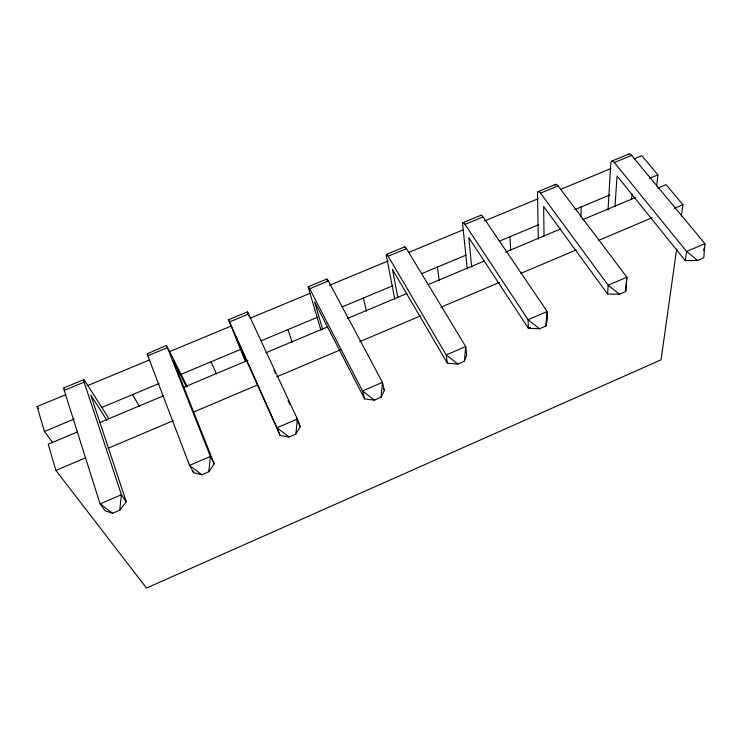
<?xml version="1.0" encoding="UTF-8"?>
<svg xmlns="http://www.w3.org/2000/svg" width="742" height="742" viewBox="0 0 742 742"><rect width="100%" height="100%" fill="white"/><g stroke="black" fill="none" stroke-linecap="round" stroke-linejoin="round"><path stroke-width="1.11" d="M580.903 216.952L581.199 206.935M608.032 210.032L610.805 163.212A6.539 2.532 69.6 0 1 614.367 162.535L631.609 155.393L704.9 243.626L703.768 257.789L697.675 260.423L685.228 260.581L617.047 175.965L614.997 206.666M555.035 185.296A6.585 2.189 69.1 0 1 558.058 185.862L626.86 277.202L625.664 291.541L619.44 294.231L607.615 294.073L608.19 285.243L540.473 193.143A6.604 2.087 68.9 0 0 537.477 193.579L538.312 239.165M625.664 291.541L626.86 277.202L608.19 285.243L619.44 294.231M631.572 199.7L632.054 193.987M471.689 267.129L468.823 237.644L528.35 328.279L539.517 328.78L545.88 326.026L547.151 311.51L483.033 216.933A6.65 1.734 68.5 0 0 480.695 215.486M397.87 297.681L392.472 269.42L447.38 363.218L457.86 364.072L464.353 361.261L465.707 346.56L406.477 248.644A6.715 1.252 67.9 0 0 404.455 247.633M322.631 329.281L314.571 301.836L364.637 398.918L374.404 400.142L381.045 397.276L382.473 382.38L328.363 280.995A6.78 0.761 67.3 0 0 326.953 280.179M245.899 361.512L235.056 334.93L280.077 435.415L289.092 437.019L295.873 434.079L297.384 418.998L247.54 311.881L228.517 319.746L245.63 361.762M166.486 345.42L147.101 353.86L189.553 465.41L193.634 472.71L201.852 474.722L208.799 471.727L210.385 456.441L166.486 345.42L187.216 386.489M64.591 388.316A7.021 1.002 65.5 0 0 64.229 390.403L100.096 503.901L105.243 510.858L112.636 513.288L119.731 510.218L121.41 494.728L84.124 382.158A7.003 0.863 65.6 0 1 84.922 380.971L108.777 418.414M656.633 186.261L657.885 174.852L641.839 155.718L634.345 158.825M676.639 249.182L661.048 359.833L146.499 588.063L55.9 470.409L48.193 444.226L77.771 431.798M681.304 216.098L682.909 204.69L666.103 184.647L657.644 188.199M685.228 260.581L686.619 251.492L614.367 162.535M703.713 250.499L704.112 248.227M704.585 245.463L704.9 243.626L686.619 251.492L697.675 260.423M545.88 326.026L547.225 320.136L547.151 311.51L528.072 319.719L528.35 328.279L530.447 327.37M464.353 361.261L466.662 354.899L465.707 346.56L446.211 354.954L447.38 363.218M381.045 397.276L384.347 390.422L382.473 382.38L362.541 390.96L364.637 398.918M295.873 434.079L300.222 426.715L297.384 418.998L277.007 427.772L280.077 435.415M208.799 471.727L214.225 463.824L173.22 360.658L186.455 386.962M119.731 510.218L126.298 501.768L90.756 394.976L107.015 420.334M55.9 470.409L85.757 457.758M108.146 448.261L173.201 420.695M193.458 412.116L257.437 384.996M276.636 376.862L340.615 349.751M359.805 341.617L420.593 315.86M440.85 307.271L499.496 282.414M520.828 273.381L576.274 249.878M598.673 240.389L651.986 217.796M674.376 208.307L682.909 204.69M66.001 394.577L37.1 406.57L44.427 431.464L74.135 419.035M101.719 407.497L159.011 383.54M180.223 374.664L240.909 349.278M261.221 340.782L317.697 317.159M342.136 306.938L392.991 285.661M421.539 273.724L466.217 255.035M499.31 241.187L538.683 224.715M574.818 209.606L609.961 194.905M649.371 178.423L657.885 174.852M99.957 422.476L163.657 395.718M183.97 387.194L247.893 360.334M265.951 352.747L327.343 326.962M347.395 318.531L406.829 293.563M428.125 284.622L484.359 260.998M505.543 252.095L560.423 229.037M582.572 219.734L635.43 197.53M87.408 385.701L149.485 359.944M169.825 351.513L230.827 326.202M250.091 318.216L310.035 293.35M329.3 285.355L388.168 260.943M408.508 252.503L463.091 229.862M484.498 220.977L538.015 198.782M560.488 189.46L610.796 168.592M63.97 387.843L83.763 379.654M308.273 286.737L326.879 279.038M386.415 254.395L404.65 246.854M462.999 222.702L480.862 215.31M538.061 191.64L555.572 184.387M611.649 161.181L628.826 154.076M64.229 390.403L84.124 382.158M147.76 355.798L167.238 347.738M228.536 319.746L229.556 321.926L248.635 314.024M320.924 330.134L308.551 288.369A6.799 0.64 67.2 0 1 309.674 288.74L328.363 280.995M394.772 299.109L386.397 256.138A6.734 1.141 67.8 0 1 388.168 256.231L406.477 248.644M467.237 268.854L462.693 224.548A6.669 1.623 68.3 0 1 465.086 224.372L483.033 216.933M540.473 193.143L558.058 185.862M247.503 311.881L249.238 316.658M112.636 513.288L100.096 503.901L121.41 494.728L126.298 501.768M201.852 474.722L189.553 465.41L210.385 456.441L214.225 463.824M289.092 437.019L277.007 427.772L229.556 321.926M374.404 400.142L362.541 390.96L309.674 288.74M457.86 364.072L446.211 354.954L388.168 256.231M539.517 328.78L528.072 319.719L465.086 224.372M44.427 431.464L52.432 442.232M607.615 294.073L543.663 206.499L544.016 236.039M37.1 406.57L38.454 408.434M132.493 394.633L139.403 406.477M147.741 354.37L148.001 354.852M383.271 388.391L384.347 390.422M273.937 370.063L275.403 373.217M288.054 400.495L290.001 404.687M296.327 418.321L300.222 426.715M210.988 361.799L216.562 374.061M192.818 470.567L193.634 472.71M287.942 329.606L292.218 342.275M363.394 298.043L366.437 311.093M437.4 267.092L439.236 280.504M509.986 236.726L510.672 250.49M628.307 154.624A6.52 2.634 69.8 0 1 631.609 155.393"/></g></svg>
